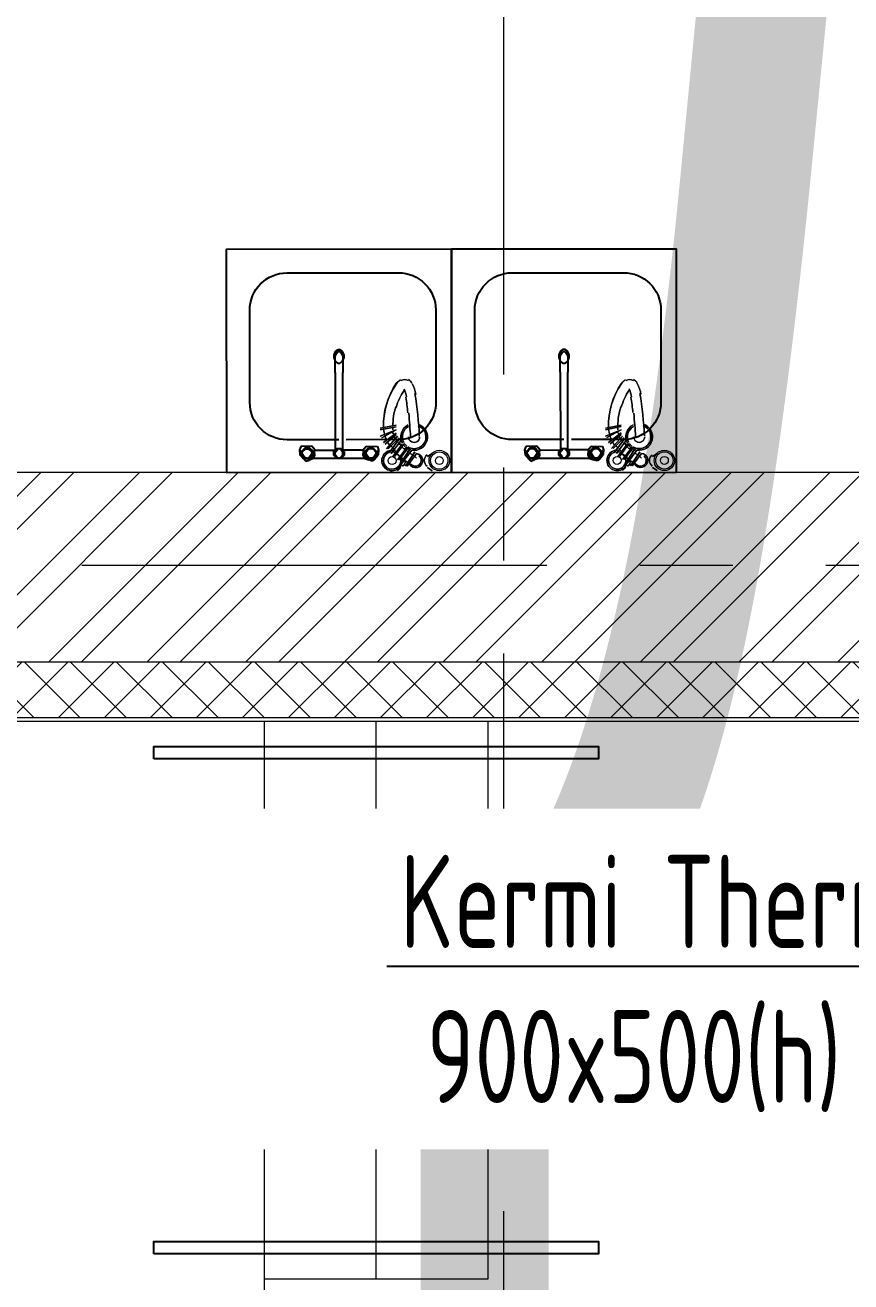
# Model space of a CAD drawing. Header units: millimetres. Extents: x -455656 to 9247092, y 0 to 412358.
# Drawn here: x -216520 to -214300, y 352330 to 355711 of the extents above; entities that cross this region are included whole.
import ezdxf
from ezdxf import colors
from ezdxf.entities.mleader import LeaderData, LeaderLine
from ezdxf.enums import TextEntityAlignment as Align
from ezdxf.math import Vec2, Vec3

# ---------------------------------------------------------------- set-up
doc = ezdxf.new("R2018")
doc.units = ezdxf.units.MM
doc.header["$MEASUREMENT"] = 0
doc.linetypes.add('CENTER', pattern=[2, 1.25, -0.25, 0.25, -0.25])
doc.layers.get('0').update_dxf_attribs({"color": 250, "lineweight": 9})
doc.layers.add('АР_Названия помещений', color=124, linetype='Continuous', lineweight=5, plot=False)
for name, color, linetype, lineweight in [('АР_Номер помещения', 1, 'Continuous', 25), ('АР_Помещения_площадь', 19, 'Continuous', 9), ('подлога', 250, 'Continuous', 9), ('Радиаторы текст', 250, 'Continuous', 9)]:
    doc.layers.add(name, color=color, linetype=linetype, lineweight=lineweight)
doc.styles.add('ISOCPEUR', font='isocpeur.ttf', dxfattribs={"width": 0.7})
doc.styles.get("Standard").update_dxf_attribs({"font": 'isocpeur.ttf'})

# ---------------------------------------------------------------- blocks, each defined once
blk = doc.blocks.new('*U26')
h = blk.add_hatch(color=256)
h.dxf.hatch_style = 1
h.paths.add_polyline_path([(300, -44.3), (300, 44.3), (600, 0)])
h = blk.add_hatch(color=256)
h.dxf.hatch_style = 1
edge = h.paths.add_edge_path()
edge.add_arc((0, 0), 27.6, 359.64, 719.64)
blk.add_line((600, 0), (0, 0))
blk.add_lwpolyline([(300, 44.3), (300, -44.3), (600, 0), (300, 44.3)])
blk.add_circle((0, 0), 27.6)
blk = doc.blocks.new('*U54')
at = {"color": 7, "style": 'ISOCPEUR', "width": 0.7, "flags": 1}
blk.add_attdef('КАТЕГОРИЯ', (-499.2, -2092.2), '', height=250, dxfattribs=at)
at = {"layer": 'АР_Номер помещения', "color": 7, "style": 'ISOCPEUR', "width": 0.7}
blk.add_attdef('НОМЕР_ПОМЕЩЕНИЯ', text='', height=300, dxfattribs=at).set_placement((3509.9, -2299.4), align=Align.MIDDLE_CENTER)
at = {"layer": 'АР_Помещения_площадь', "color": 7, "lineweight": 30, "width": 0.7, "flags": 104}
blk.add_attdef('ИМЯ_ПОМЕЩЕНИЯ', text='', height=100, dxfattribs=at).set_placement((157.6, 1217.1), align=Align.MIDDLE_CENTER)
at = {"layer": 'АР_Помещения_площадь', "color": 7, "style": 'ISOCPEUR', "width": 0.7}
blk.add_attdef('ПЛОЩАДЬ_ПОМЕЩЕНИЯ', text='', height=200, dxfattribs=at).set_placement((4056.6, -3701.8), align=Align.MIDDLE_RIGHT)
blk = doc.blocks.new('_DotSmall')
at = {"color": 0, "linetype": 'ByBlock', "const_width": 0.5}
blk.add_lwpolyline([(-0.0625, 0, 1), (0.0625, 0, 1)], format="xyb", close=True, dxfattribs=at)

msp = doc.modelspace()

# ---------------------------------------------------------------- hatches: boundary and pattern name
at = {"layer": 'подлога', "ltscale": 100}
h = msp.add_hatch(dxfattribs=at)
h.set_pattern_fill('ANSI37', color=256, scale=700)
h.set_pattern_definition([(45, (-1188594, 402570.33), (-61.871843, 61.871843), []), (135, (-1188594, 402570.33), (-61.871843, -61.871843), [])])
h.paths.add_polyline_path([(-218643.9, 364248.2), (-218493.9, 364248.2), (-218493.9, 364248.2), (-218643.9, 364248.2)])
h.paths.add_polyline_path([(-218493.9, 354895.5), (-218643.9, 354895.5), (-218643.9, 353848.2), (-212704, 353848.2), (-212704, 353748.2), (-212554, 353748.2), (-212554, 353998.2), (-218493.9, 353998.2)])
h.paths.add_polyline_path([(-218493.9, 354998.2), (-218643.9, 354998.2), (-218643.9, 354895.5), (-218493.9, 354895.5)])
h.paths.add_polyline_path([(-218493.9, 358088.2), (-218643.9, 358088.2), (-218643.9, 356178.2), (-218493.9, 356178.2)])
h.paths.add_polyline_path([(-218493.9, 361168.2), (-218643.9, 361168.2), (-218643.9, 359268.2), (-218493.9, 359268.2)])
h.paths.add_polyline_path([(-218643.9, 362348.2), (-218493.9, 362348.2), (-218493.9, 364248.2), (-218643.9, 364248.2)])
h = msp.add_hatch(dxfattribs=at)
h.set_pattern_fill('ANSI32', color=256, scale=500)
h.set_pattern_definition([(45, (-1163480.52, 412480.3), (-132.58252, 132.58252), []), (45, (-1163392.13, 412480.3), (-132.58252, 132.58252), [])])
h.paths.add_polyline_path([(-217983.9, 354933.2), (-218493.9, 354933.2), (-218493.9, 353998.2), (-212554, 353998.2), (-212553.9, 353748.2), (-211913.9, 353748.2), (-211914, 354508.2), (-217983.9, 354508.2)])

# ---------------------------------------------------------------- linework, layer by layer
at = {"layer": 'подлога', "linetype": 'CENTER', "ltscale": 1000}
for p, q in [((-215233.9, 382020.7), (-215233.9, 326288.3)), ((-224367.6, 354258.2), (-141189.2, 354258.2))]:
    msp.add_line(p, q, dxfattribs=at)
at = {"layer": 'подлога', "color": 132, "linetype": 'ByBlock', "lineweight": -2, "ltscale": 100}
for p, q in [((-215685.5, 354832.7), (-215678.5, 354838.7)), ((-215678.5, 354838.7), (-215674.5, 354838.7)), ((-215674.5, 354838.7), (-215667.5, 354832.7)), ((-215080.5, 354833), (-215073.5, 354839)), ((-215073.5, 354839), (-215069.5, 354839)), ((-215069.5, 354839), (-215062.5, 354833)), ((-215689.5, 354822.7), (-215685.5, 354832.7)), ((-215689.5, 354816.7), (-215689.5, 354822.7)), ((-215685.5, 354806.7), (-215689.5, 354816.7)), ((-215686.5, 354820.7), (-215679.5, 354832.7)), ((-215686.5, 354776.7), (-215686.5, 354820.7)), ((-215678.5, 354800.7), (-215685.5, 354806.7)), ((-215679.5, 354832.7), (-215673.5, 354832.7)), ((-215667.5, 354806.7), (-215674.5, 354800.7)), ((-215673.5, 354832.7), (-215666.5, 354820.7)), ((-215667.5, 354832.7), (-215663.5, 354822.8)), ((-215663.5, 354816.8), (-215667.5, 354806.7)), ((-215666.5, 354820.7), (-215666.5, 354776.7)), ((-215663.5, 354822.8), (-215663.5, 354816.8)), ((-215084.5, 354823), (-215080.5, 354833)), ((-215084.5, 354817), (-215084.5, 354823)), ((-215080.5, 354807), (-215084.5, 354817)), ((-215081.5, 354821), (-215074.5, 354833)), ((-215081.5, 354777), (-215081.5, 354821)), ((-215073.5, 354801), (-215080.5, 354807)), ((-215074.5, 354833), (-215068.5, 354833)), ((-215062.5, 354807), (-215069.5, 354801)), ((-215068.5, 354833), (-215061.5, 354821)), ((-215062.5, 354833), (-215058.5, 354823)), ((-215058.5, 354817), (-215062.5, 354807)), ((-215061.5, 354821), (-215061.5, 354777)), ((-215058.5, 354823), (-215058.5, 354817)), ((-215686.5, 354776.7), (-215686.3, 354567.8)), ((-215674.5, 354800.7), (-215678.5, 354800.7)), ((-215666.3, 354567.7), (-215666.5, 354776.7)), ((-215081.5, 354777), (-215081.3, 354568)), ((-215069.5, 354801), (-215073.5, 354801)), ((-215061.3, 354568), (-215061.5, 354777)), ((-215779.3, 354577), (-215782.3, 354568)), ((-215779.3, 354577), (-215782.3, 354568)), ((-215766.3, 354544), (-215782.3, 354568)), ((-215782.3, 354568), (-215781.3, 354555)), ((-215766.3, 354544), (-215782.3, 354568)), ((-215749.3, 354578), (-215779.3, 354577)), ((-215749.3, 354578), (-215779.3, 354577)), ((-215767.3, 354574), (-215777.3, 354564)), ((-215767.3, 354574), (-215777.3, 354564)), ((-215755.3, 354574), (-215767.3, 354574)), ((-215755.3, 354574), (-215767.3, 354574)), ((-215745.3, 354564), (-215755.3, 354574)), ((-215745.3, 354564), (-215755.3, 354574)), ((-215741.3, 354568), (-215749.3, 354578)), ((-215741.3, 354568), (-215749.3, 354578)), ((-215744.3, 354565), (-215741.3, 354568)), ((-215744.3, 354565), (-215741.3, 354568)), ((-215741.3, 354568), (-215742.3, 354565)), ((-215741.3, 354568), (-215742.3, 354565)), ((-215741.4, 354567.6), (-215686.3, 354567.7)), ((-215682.3, 354570.9), (-215691.3, 354563.9)), ((-215682.3, 354570.9), (-215691.3, 354563.9)), ((-215681.3, 354570.9), (-215688.3, 354563.9)), ((-215681.3, 354570.9), (-215688.3, 354563.9)), ((-215686.4, 354561.6), (-215679.4, 354570.8)), ((-215670.3, 354570.8), (-215682.3, 354570.9)), ((-215670.3, 354570.8), (-215682.3, 354570.9)), ((-215666.3, 354561.7), (-215673.4, 354570.8)), ((-215664.3, 354563.8), (-215671.3, 354570.8)), ((-215664.3, 354563.8), (-215671.3, 354570.8)), ((-215661.3, 354563.8), (-215670.3, 354570.8)), ((-215661.3, 354563.8), (-215670.3, 354570.8)), ((-215611.2, 354567.8), (-215666.3, 354567.7)), ((-215611.3, 354568.1), (-215603.3, 354578.1)), ((-215611.3, 354568.1), (-215603.3, 354578.1)), ((-215611.3, 354568.1), (-215610.3, 354565.1)), ((-215608.3, 354565.1), (-215611.3, 354568.1)), ((-215611.3, 354568.1), (-215610.3, 354565.1)), ((-215608.3, 354565.1), (-215611.3, 354568.1)), ((-215607.3, 354564.1), (-215597.3, 354574.1)), ((-215607.3, 354564.1), (-215597.3, 354574.1)), ((-215603.3, 354578.1), (-215573.3, 354577.2)), ((-215603.3, 354578.1), (-215573.3, 354577.2)), ((-215597.3, 354574.1), (-215585.3, 354574.2)), ((-215597.3, 354574.1), (-215585.3, 354574.2)), ((-215586.2, 354544.2), (-215570.3, 354568.2)), ((-215586.2, 354544.2), (-215570.3, 354568.2)), ((-215585.3, 354574.2), (-215575.3, 354564.2)), ((-215585.3, 354574.2), (-215575.3, 354564.2)), ((-215573.3, 354577.2), (-215570.3, 354568.2)), ((-215573.3, 354577.2), (-215570.3, 354568.2)), ((-215570.3, 354568.2), (-215571.2, 354555.2)), ((-215174.3, 354577.3), (-215177.3, 354568.3)), ((-215174.3, 354577.3), (-215177.3, 354568.3)), ((-215161.3, 354544.3), (-215177.3, 354568.3)), ((-215177.3, 354568.3), (-215176.3, 354555.3)), ((-215161.3, 354544.3), (-215177.3, 354568.3)), ((-215144.3, 354578.2), (-215174.3, 354577.3)), ((-215144.3, 354578.2), (-215174.3, 354577.3)), ((-215162.3, 354574.3), (-215172.3, 354564.3)), ((-215162.3, 354574.3), (-215172.3, 354564.3)), ((-215150.3, 354574.3), (-215162.3, 354574.3)), ((-215150.3, 354574.3), (-215162.3, 354574.3)), ((-215140.3, 354564.2), (-215150.3, 354574.3)), ((-215140.3, 354564.2), (-215150.3, 354574.3)), ((-215136.3, 354568.2), (-215144.3, 354578.2)), ((-215136.3, 354568.2), (-215144.3, 354578.2)), ((-215139.3, 354565.2), (-215136.3, 354568.2)), ((-215139.3, 354565.2), (-215136.3, 354568.2)), ((-215136.3, 354568.2), (-215137.3, 354565.2)), ((-215136.3, 354568.2), (-215137.3, 354565.2)), ((-215136.4, 354567.9), (-215081.3, 354568)), ((-215077.3, 354571.1), (-215086.3, 354564.1)), ((-215077.3, 354571.1), (-215086.3, 354564.1)), ((-215076.3, 354571.1), (-215083.3, 354564.1)), ((-215076.3, 354571.1), (-215083.3, 354564.1)), ((-215081.4, 354561.9), (-215074.4, 354571.1)), ((-215065.3, 354571.1), (-215077.3, 354571.1)), ((-215065.3, 354571.1), (-215077.3, 354571.1)), ((-215061.3, 354561.9), (-215068.4, 354571.1)), ((-215059.3, 354564.1), (-215066.3, 354571.1)), ((-215059.3, 354564.1), (-215066.3, 354571.1)), ((-215056.3, 354564.1), (-215065.3, 354571.1)), ((-215056.3, 354564.1), (-215065.3, 354571.1)), ((-215006.2, 354568), (-215061.3, 354568)), ((-215006.3, 354568.3), (-214998.3, 354578.4)), ((-215006.3, 354568.3), (-214998.3, 354578.4)), ((-215006.3, 354568.3), (-215005.3, 354565.4)), ((-215003.3, 354565.4), (-215006.3, 354568.3)), ((-215006.3, 354568.3), (-215005.3, 354565.4)), ((-215003.3, 354565.4), (-215006.3, 354568.3)), ((-215002.3, 354564.4), (-214992.3, 354574.4)), ((-215002.3, 354564.4), (-214992.3, 354574.4)), ((-214998.3, 354578.4), (-214968.3, 354577.5)), ((-214998.3, 354578.4), (-214968.3, 354577.5)), ((-214992.3, 354574.4), (-214980.3, 354574.4)), ((-214992.3, 354574.4), (-214980.3, 354574.4)), ((-214981.2, 354544.4), (-214965.3, 354568.5)), ((-214981.2, 354544.4), (-214965.3, 354568.5)), ((-214980.3, 354574.4), (-214970.3, 354564.5)), ((-214980.3, 354574.4), (-214970.3, 354564.5)), ((-214968.3, 354577.5), (-214965.3, 354568.5)), ((-214968.3, 354577.5), (-214965.3, 354568.5)), ((-214965.3, 354568.5), (-214966.2, 354555.5)), ((-215770.4, 354542), (-215781.3, 354555)), ((-215770.4, 354542), (-215781.3, 354555)), ((-215777.3, 354554), (-215777.3, 354564)), ((-215777.3, 354554), (-215777.3, 354564)), ((-215777.3, 354554), (-215767.3, 354545)), ((-215777.3, 354554), (-215767.3, 354545)), ((-215770.4, 354542), (-215768.3, 354545)), ((-215770.4, 354542), (-215768.3, 354545)), ((-215770.4, 354542), (-215765.4, 354538)), ((-215770.4, 354542), (-215765.4, 354538)), ((-215768.3, 354545), (-215766.3, 354544)), ((-215768.3, 354545), (-215766.3, 354544)), ((-215767.3, 354545), (-215755.3, 354545)), ((-215767.3, 354545), (-215755.3, 354545)), ((-215759.3, 354543), (-215766.3, 354544)), ((-215759.3, 354543), (-215766.3, 354544)), ((-215765.4, 354538), (-215756.4, 354541)), ((-215765.4, 354538), (-215756.4, 354541)), ((-215759.3, 354543), (-215758.3, 354545)), ((-215759.3, 354543), (-215758.3, 354545)), ((-215744.3, 354565), (-215758.3, 354545)), ((-215744.3, 354565), (-215758.3, 354545)), ((-215758.3, 354545), (-215747.3, 354547)), ((-215758.3, 354545), (-215747.3, 354547)), ((-215745.3, 354545), (-215756.4, 354541)), ((-215745.3, 354545), (-215756.4, 354541)), ((-215755.3, 354545), (-215745.3, 354554)), ((-215755.3, 354545), (-215745.3, 354554)), ((-215747.3, 354547), (-215742.3, 354556)), ((-215747.3, 354547), (-215742.3, 354556)), ((-215745.3, 354554), (-215745.3, 354564)), ((-215745.3, 354554), (-215745.3, 354564)), ((-215745.3, 354545), (-215741.3, 354554)), ((-215745.3, 354545), (-215741.3, 354554)), ((-215607.2, 354545.1), (-215745.3, 354545)), ((-215742.3, 354556), (-215744.3, 354565)), ((-215742.3, 354556), (-215744.3, 354565)), ((-215741.3, 354554), (-215742.3, 354565)), ((-215741.3, 354554), (-215742.3, 354565)), ((-215691.3, 354563.9), (-215691.3, 354553.9)), ((-215691.3, 354563.9), (-215691.3, 354553.9)), ((-215691.3, 354553.9), (-215682.3, 354546.9)), ((-215691.3, 354553.9), (-215682.3, 354546.9)), ((-215688.3, 354563.9), (-215688.3, 354552.9)), ((-215688.3, 354563.9), (-215688.3, 354552.9)), ((-215688.3, 354552.9), (-215681.3, 354545.9)), ((-215688.3, 354552.9), (-215681.3, 354545.9)), ((-215686.4, 354555.8), (-215686.4, 354561.6)), ((-215686.3, 354555.9), (-215679.3, 354545.9)), ((-215686.3, 354555.9), (-215679.3, 354545.9)), ((-215682.3, 354546.9), (-215670.3, 354546.8)), ((-215682.3, 354546.9), (-215670.3, 354546.8)), ((-215681.3, 354545.9), (-215671.3, 354545.8)), ((-215681.3, 354545.9), (-215671.3, 354545.8)), ((-215673.3, 354545.8), (-215666.3, 354555.8)), ((-215673.3, 354545.8), (-215666.3, 354555.8)), ((-215671.3, 354545.8), (-215664.3, 354552.8)), ((-215671.3, 354545.8), (-215664.3, 354552.8)), ((-215670.3, 354546.8), (-215661.3, 354553.8)), ((-215670.3, 354546.8), (-215661.3, 354553.8)), ((-215666.3, 354555.8), (-215666.3, 354561.7)), ((-215664.3, 354552.8), (-215664.3, 354563.8)), ((-215664.3, 354552.8), (-215664.3, 354563.8)), ((-215661.3, 354553.8), (-215661.3, 354563.8)), ((-215661.3, 354553.8), (-215661.3, 354563.8)), ((-215611.2, 354554.1), (-215610.3, 354565.1)), ((-215611.2, 354554.1), (-215610.3, 354565.1)), ((-215607.2, 354545.1), (-215611.2, 354554.1)), ((-215607.2, 354545.1), (-215611.2, 354554.1)), ((-215610.2, 354556.1), (-215608.3, 354565.1)), ((-215610.2, 354556.1), (-215608.3, 354565.1)), ((-215605.2, 354547.1), (-215610.2, 354556.1)), ((-215605.2, 354547.1), (-215610.2, 354556.1)), ((-215608.3, 354565.1), (-215594.2, 354545.1)), ((-215608.3, 354565.1), (-215594.2, 354545.1)), ((-215607.2, 354554.1), (-215607.3, 354564.1)), ((-215607.2, 354554.1), (-215607.3, 354564.1)), ((-215597.2, 354545.1), (-215607.2, 354554.1)), ((-215597.2, 354545.1), (-215607.2, 354554.1)), ((-215607.2, 354545.1), (-215596.2, 354541.1)), ((-215607.2, 354545.1), (-215596.2, 354541.1)), ((-215594.2, 354545.1), (-215605.2, 354547.1)), ((-215594.2, 354545.1), (-215605.2, 354547.1)), ((-215585.2, 354545.2), (-215597.2, 354545.1)), ((-215585.2, 354545.2), (-215597.2, 354545.1)), ((-215587.2, 354538.2), (-215596.2, 354541.1)), ((-215587.2, 354538.2), (-215596.2, 354541.1)), ((-215593.2, 354543.1), (-215594.2, 354545.1)), ((-215593.2, 354543.1), (-215594.2, 354545.1)), ((-215593.2, 354543.1), (-215586.2, 354544.2)), ((-215593.2, 354543.1), (-215586.2, 354544.2)), ((-215582.2, 354542.2), (-215587.2, 354538.2)), ((-215582.2, 354542.2), (-215587.2, 354538.2)), ((-215584.2, 354545.2), (-215586.2, 354544.2)), ((-215584.2, 354545.2), (-215586.2, 354544.2)), ((-215575.2, 354554.2), (-215585.2, 354545.2)), ((-215575.2, 354554.2), (-215585.2, 354545.2)), ((-215582.2, 354542.2), (-215584.2, 354545.2)), ((-215582.2, 354542.2), (-215584.2, 354545.2)), ((-215582.2, 354542.2), (-215571.2, 354555.2)), ((-215582.2, 354542.2), (-215571.2, 354555.2)), ((-215575.2, 354554.2), (-215575.3, 354564.2)), ((-215575.2, 354554.2), (-215575.3, 354564.2)), ((-215165.4, 354542.3), (-215176.3, 354555.3)), ((-215165.4, 354542.3), (-215176.3, 354555.3)), ((-215172.3, 354554.3), (-215172.3, 354564.3)), ((-215172.3, 354554.3), (-215172.3, 354564.3)), ((-215172.3, 354554.3), (-215162.3, 354545.3)), ((-215172.3, 354554.3), (-215162.3, 354545.3)), ((-215165.4, 354542.3), (-215163.3, 354545.3)), ((-215165.4, 354542.3), (-215163.3, 354545.3)), ((-215165.4, 354542.3), (-215160.4, 354538.3)), ((-215165.4, 354542.3), (-215160.4, 354538.3)), ((-215163.3, 354545.3), (-215161.3, 354544.3)), ((-215163.3, 354545.3), (-215161.3, 354544.3)), ((-215162.3, 354545.3), (-215150.3, 354545.3)), ((-215162.3, 354545.3), (-215150.3, 354545.3)), ((-215154.3, 354543.3), (-215161.3, 354544.3)), ((-215154.3, 354543.3), (-215161.3, 354544.3)), ((-215160.4, 354538.3), (-215151.4, 354541.3)), ((-215160.4, 354538.3), (-215151.4, 354541.3)), ((-215154.3, 354543.3), (-215153.3, 354545.3)), ((-215154.3, 354543.3), (-215153.3, 354545.3)), ((-215139.3, 354565.2), (-215153.3, 354545.3)), ((-215139.3, 354565.2), (-215153.3, 354545.3)), ((-215153.3, 354545.3), (-215142.3, 354547.2)), ((-215153.3, 354545.3), (-215142.3, 354547.2)), ((-215140.3, 354545.2), (-215151.4, 354541.3)), ((-215140.3, 354545.2), (-215151.4, 354541.3)), ((-215150.3, 354545.3), (-215140.3, 354554.2)), ((-215150.3, 354545.3), (-215140.3, 354554.2)), ((-215142.3, 354547.2), (-215137.3, 354556.2)), ((-215142.3, 354547.2), (-215137.3, 354556.2)), ((-215140.3, 354554.2), (-215140.3, 354564.2)), ((-215140.3, 354554.2), (-215140.3, 354564.2)), ((-215140.3, 354545.2), (-215136.3, 354554.2)), ((-215140.3, 354545.2), (-215136.3, 354554.2)), ((-215002.2, 354545.4), (-215140.3, 354545.2)), ((-215137.3, 354556.2), (-215139.3, 354565.2)), ((-215137.3, 354556.2), (-215139.3, 354565.2)), ((-215136.3, 354554.2), (-215137.3, 354565.2)), ((-215136.3, 354554.2), (-215137.3, 354565.2)), ((-215086.3, 354564.1), (-215086.3, 354554.1)), ((-215086.3, 354564.1), (-215086.3, 354554.1)), ((-215086.3, 354554.1), (-215077.3, 354547.1)), ((-215086.3, 354554.1), (-215077.3, 354547.1)), ((-215083.3, 354564.1), (-215083.3, 354553.1)), ((-215083.3, 354564.1), (-215083.3, 354553.1)), ((-215083.3, 354553.1), (-215076.3, 354546.1)), ((-215083.3, 354553.1), (-215076.3, 354546.1)), ((-215081.4, 354556.1), (-215081.4, 354561.9)), ((-215081.3, 354556.1), (-215074.3, 354546.1)), ((-215081.3, 354556.1), (-215074.3, 354546.1)), ((-215077.3, 354547.1), (-215065.3, 354547.1)), ((-215077.3, 354547.1), (-215065.3, 354547.1)), ((-215076.3, 354546.1), (-215066.3, 354546.1)), ((-215076.3, 354546.1), (-215066.3, 354546.1)), ((-215068.3, 354546.1), (-215061.3, 354556.1)), ((-215068.3, 354546.1), (-215061.3, 354556.1)), ((-215066.3, 354546.1), (-215059.3, 354553.1)), ((-215066.3, 354546.1), (-215059.3, 354553.1)), ((-215065.3, 354547.1), (-215056.3, 354554.1)), ((-215065.3, 354547.1), (-215056.3, 354554.1)), ((-215061.3, 354556.1), (-215061.3, 354561.9)), ((-215059.3, 354553.1), (-215059.3, 354564.1)), ((-215059.3, 354553.1), (-215059.3, 354564.1)), ((-215056.3, 354554.1), (-215056.3, 354564.1)), ((-215056.3, 354554.1), (-215056.3, 354564.1)), ((-215006.2, 354554.3), (-215005.3, 354565.4)), ((-215006.2, 354554.3), (-215005.3, 354565.4)), ((-215002.2, 354545.4), (-215006.2, 354554.3)), ((-215002.2, 354545.4), (-215006.2, 354554.3)), ((-215005.2, 354556.4), (-215003.3, 354565.4)), ((-215005.2, 354556.4), (-215003.3, 354565.4)), ((-215000.2, 354547.4), (-215005.2, 354556.4)), ((-215000.2, 354547.4), (-215005.2, 354556.4)), ((-215003.3, 354565.4), (-214989.2, 354545.4)), ((-215003.3, 354565.4), (-214989.2, 354545.4)), ((-215002.2, 354554.4), (-215002.3, 354564.4)), ((-215002.2, 354554.4), (-215002.3, 354564.4)), ((-214992.2, 354545.4), (-215002.2, 354554.4)), ((-214992.2, 354545.4), (-215002.2, 354554.4)), ((-215002.2, 354545.4), (-214991.2, 354541.4)), ((-215002.2, 354545.4), (-214991.2, 354541.4)), ((-214989.2, 354545.4), (-215000.2, 354547.4)), ((-214989.2, 354545.4), (-215000.2, 354547.4)), ((-214980.2, 354545.4), (-214992.2, 354545.4)), ((-214980.2, 354545.4), (-214992.2, 354545.4)), ((-214982.2, 354538.4), (-214991.2, 354541.4)), ((-214982.2, 354538.4), (-214991.2, 354541.4)), ((-214988.2, 354543.4), (-214989.2, 354545.4)), ((-214988.2, 354543.4), (-214989.2, 354545.4)), ((-214988.2, 354543.4), (-214981.2, 354544.4)), ((-214988.2, 354543.4), (-214981.2, 354544.4)), ((-214977.2, 354542.5), (-214982.2, 354538.4)), ((-214977.2, 354542.5), (-214982.2, 354538.4)), ((-214979.2, 354545.4), (-214981.2, 354544.4)), ((-214979.2, 354545.4), (-214981.2, 354544.4)), ((-214970.2, 354554.5), (-214980.2, 354545.4)), ((-214970.2, 354554.5), (-214980.2, 354545.4)), ((-214977.2, 354542.5), (-214979.2, 354545.4)), ((-214977.2, 354542.5), (-214979.2, 354545.4)), ((-214977.2, 354542.5), (-214966.2, 354555.5)), ((-214977.2, 354542.5), (-214966.2, 354555.5)), ((-214970.2, 354554.5), (-214970.3, 354564.5)), ((-214970.2, 354554.5), (-214970.3, 354564.5))]:
    msp.add_line(p, q, dxfattribs=at)
at = {"layer": 'подлога', "ltscale": 100}
for p, q in [((-217983.9, 354508.2), (-211914, 354508.2)), ((-218493.9, 353998.2), (-212554, 353998.2)), ((-218653.9, 353838.2), (-212714, 353838.2)), ((-218643.9, 353848.2), (-212704, 353848.2))]:
    msp.add_line(p, q, dxfattribs=at)
at = {"layer": 'подлога', "color": 132, "linetype": 'ByBlock', "lineweight": -2, "ltscale": 100}
for points in [[(-215978.7, 354507.7), (-215373.7, 354508.2), (-215374.3, 355108.2), (-215979.3, 355107.7), (-215978.7, 354507.7)], [(-215373.7, 354507.9), (-214768.7, 354508.4), (-214769.3, 355108.4), (-215374.3, 355107.9), (-215373.7, 354507.9)]]:
    msp.add_lwpolyline(points, dxfattribs=at)
for points in [[(-215676.8, 354595.6), (-215816, 354595.5, -0.414214), (-215916.1, 354695.4), (-215916.3, 354944.3, -0.414214), (-215816.4, 355044.3), (-215516.2, 355044.6, -0.414214), (-215416.1, 354944.7), (-215415.9, 354695.9, -0.414214), (-215515.8, 354595.8), (-215656.8, 354595.7)], [(-215071.8, 354595.9), (-215211, 354595.8, -0.414214), (-215311.1, 354695.7), (-215311.3, 354944.5, -0.414214), (-215211.4, 355044.6), (-214911.2, 355044.9, -0.414214), (-214811.1, 354945), (-214810.9, 354696.1, -0.414214), (-214910.8, 354596.1), (-215051.8, 354595.9)]]:
    msp.add_lwpolyline(points, format="xyb", dxfattribs=at)
at = {"layer": 'подлога', "color": 132, "lineweight": 0}
for points in [[(-215523.2, 354746.1, -0.098402), (-215511.4, 354756.4, 0.098402), (-215522.6, 354745, 0.153885), (-215556.9, 354629.2, -0.153885), (-215523.2, 354746.1)], [(-214918.2, 354746.4, -0.098402), (-214906.4, 354756.7, 0.098402), (-214917.6, 354745.3, 0.153885), (-214951.9, 354629.4, -0.153885), (-214918.2, 354746.4)], [(-215479.6, 354526.9, -0.016359), (-215499.2, 354539.8, 0.016359), (-215478.2, 354527.2, 1.000109), (-215462.2, 354552, -1.000109), (-215479.6, 354526.9)], [(-214874.6, 354527.2, -0.016359), (-214894.2, 354540.1, 0.016359), (-214873.2, 354527.4, 1.000109), (-214857.2, 354552.3, -1.000109), (-214874.6, 354527.2)]]:
    msp.add_lwpolyline(points, format="xyb", dxfattribs=at)
for points in [[(-215490.4, 354755, 0.263202), (-215509.2, 354755.1, -0.263202)], [(-215480.1, 354747.8, 0.128446), (-215489.8, 354757.7, -0.128446)], [(-215469.6, 354717.7, 0.076793), (-215479.4, 354746.4, -0.076793)], [(-214885.4, 354755.3, 0.263202), (-214904.2, 354755.3, -0.263202)], [(-214875.1, 354748, 0.128446), (-214884.8, 354758, -0.128446)], [(-214864.6, 354718, 0.076793), (-214874.4, 354746.7, -0.076793)], [(-215501.6, 354728.2, 0.086562), (-215522.5, 354682.6, -0.086562)], [(-215495.1, 354710.9, 0.048642), (-215500.9, 354731.9, -0.048642)], [(-215491.3, 354668.3, 0.021688), (-215496.9, 354710, -0.021688)], [(-215460.5, 354605.6, 0.030153), (-215472.3, 354720, -0.030153)], [(-214896.6, 354728.5, 0.086562), (-214917.5, 354682.9, -0.086562)], [(-214890.1, 354711.2, 0.048642), (-214895.9, 354732.2, -0.048642)], [(-214886.3, 354668.6, 0.021688), (-214891.9, 354710.3, -0.021688)], [(-214855.5, 354605.9, 0.030153), (-214867.3, 354720.3, -0.030153)], [(-215524, 354683.7, 0.073497), (-215531.6, 354632.9, -0.073497)], [(-214919, 354683.9, 0.073497), (-214926.6, 354633.1, -0.073497)], [(-215490.5, 354635.3, 0.423103), (-215506.1, 354586.1, -0.423103)], [(-215484, 354603.1, 0.008531), (-215488.9, 354666.7, -0.008531)], [(-215480.4, 354567.6, 0.921844), (-215462.8, 354637.1, -0.921844)], [(-214885.5, 354635.5, 0.423103), (-214901.1, 354586.4, -0.423103)], [(-214879, 354603.3, 0.008531), (-214883.9, 354667, -0.008531)], [(-214875.4, 354567.9, 0.921844), (-214857.8, 354637.4, -0.921844)], [(-215556.8, 354627.2, 0.043708), (-215554.4, 354611.5, -0.043708)], [(-215553.5, 354607.8, 0.038822), (-215548.6, 354594.6, -0.038822)], [(-215489.3, 354631.1, 0.413779), (-215502.5, 354588.3, -0.413779)], [(-215491.3, 354576.2, 1.108707), (-215463.4, 354632.9, -1.108707)], [(-215489.3, 354603.1, 1.000049), (-215459.6, 354603.1, -1.000049)], [(-214951.8, 354627.5, 0.043708), (-214949.4, 354611.8, -0.043708)], [(-214948.5, 354608.1, 0.038822), (-214943.6, 354594.9, -0.038822)], [(-214884.3, 354631.4, 0.413779), (-214897.5, 354588.6, -0.413779)], [(-214886.3, 354576.5, 1.108707), (-214858.4, 354633.1, -1.108707)], [(-214884.3, 354603.3, 1.000049), (-214854.6, 354603.3, -1.000049)], [(-215546.9, 354591.2, 0.030446), (-215541.3, 354581.7, -0.030446)], [(-215536.7, 354579.7, 0.021049), (-215530.1, 354571.5, -0.021049)], [(-215527.6, 354568.7, 0.020071), (-215520.5, 354561.6, -0.020071)], [(-215503.9, 354582.4, 0.071236), (-215496.9, 354575, -0.071236)], [(-215500.8, 354585.4, 0.075801), (-215494.3, 354578.3, -0.075801)], [(-215493.7, 354572.7, 0.071497), (-215484.3, 354568.5, -0.071497)], [(-214927.5, 354567.4, 3.349514), (-214903, 354549.8, -3.349514)], [(-214941.9, 354591.4, 0.030446), (-214936.3, 354582, -0.030446)], [(-214931.7, 354579.9, 0.021049), (-214925.1, 354571.7, -0.021049)], [(-214922.6, 354568.9, 0.020071), (-214915.5, 354561.9, -0.020071)], [(-214898.9, 354582.7, 0.071236), (-214891.9, 354575.2, -0.071236)], [(-214895.8, 354585.7, 0.075801), (-214889.3, 354578.6, -0.075801)], [(-214888.7, 354572.9, 0.071497), (-214879.3, 354568.8, -0.071497)], [(-215532.5, 354567.1, 3.349514), (-215508, 354549.5, -3.349514)], [(-215536.2, 354562.7, 2.5734), (-215510.9, 354544.2, -2.5734)], [(-215521.4, 354559.4, 0.121122), (-215532, 354562.8, -0.121122)], [(-215520.4, 354556.1, 0.006867), (-215513, 354550.1, -0.006867)], [(-215512.3, 354548.8, 0.111571), (-215518.3, 354557.1, -0.111571)], [(-215510, 354547.8, 0.006878), (-215502.3, 354542, -0.006878)], [(-215505.4, 354524.3, 0.232603), (-215497.7, 354539.3, -0.232603)], [(-215489.1, 354537.6, 0.039911), (-215488.6, 354534.6, -0.039911)], [(-215488, 354532.8, 1.879148), (-215469.8, 354558.6, -1.879148)], [(-215487.1, 354530.8, 1.639573), (-215467.6, 354558.5, -1.639573)], [(-215439.3, 354554.9, 0.502962), (-215439.3, 354524.3, -0.502962)], [(-214931.2, 354563, 2.5734), (-214905.9, 354544.5, -2.5734)], [(-214916.4, 354559.7, 0.121122), (-214927, 354563.1, -0.121122)], [(-214915.4, 354556.3, 0.006867), (-214908, 354550.4, -0.006867)], [(-214907.3, 354549.1, 0.111571), (-214913.3, 354557.4, -0.111571)], [(-214905, 354548, 0.006878), (-214897.3, 354542.3, -0.006878)], [(-214900.4, 354524.6, 0.232603), (-214892.7, 354539.5, -0.232603)], [(-214884.1, 354537.9, 0.039911), (-214883.6, 354534.9, -0.039911)], [(-214883, 354533.1, 1.879148), (-214864.8, 354558.9, -1.879148)], [(-214882.1, 354531.1, 1.639573), (-214862.6, 354558.7, -1.639573)], [(-214834.3, 354555.2, 0.502962), (-214834.3, 354524.6, -0.502962)]]:
    msp.add_lwpolyline(points, format="xyb", close=True, dxfattribs=at)
for points in [[(-215523.1, 354634.8), (-215565.4, 354626.4)], [(-214918.1, 354635.1), (-214960.4, 354626.6)], [(-215565.4, 354622.1), (-215523.1, 354630.6)], [(-215523.1, 354622.1), (-215565.4, 354605.2), (-215523.1, 354622.1), (-215561.2, 354601)], [(-215523.1, 354613.7), (-215557, 354588.3)], [(-215552.7, 354584), (-215523.1, 354609.4)], [(-215518.9, 354605.2), (-215548.5, 354571.3)], [(-215544.3, 354571.3), (-215514.6, 354601)], [(-215531.6, 354626.4), (-215531.6, 354622.1)], [(-215531.6, 354617.9), (-215531.6, 354613.7), (-215527.3, 354609.4), (-215531.6, 354613.7)], [(-215527.3, 354605.2), (-215527.3, 354601), (-215523.1, 354596.7), (-215518.9, 354592.5), (-215518.9, 354588.3), (-215518.9, 354592.5), (-215523.1, 354596.7), (-215527.3, 354601)], [(-214960.4, 354622.4), (-214918.1, 354630.8)], [(-214918.1, 354622.4), (-214960.4, 354605.5), (-214918.1, 354622.4), (-214956.2, 354601.2)], [(-214918.1, 354613.9), (-214952, 354588.5)], [(-214947.7, 354584.3), (-214918.1, 354609.7)], [(-214913.9, 354605.5), (-214943.5, 354571.6)], [(-214939.3, 354571.6), (-214909.6, 354601.2)], [(-214926.6, 354626.6), (-214926.6, 354622.4)], [(-214926.6, 354618.2), (-214926.6, 354613.9), (-214922.3, 354609.7), (-214926.6, 354613.9)], [(-214922.3, 354605.5), (-214922.3, 354601.2), (-214918.1, 354597), (-214913.9, 354592.8), (-214913.9, 354588.5), (-214913.9, 354592.8), (-214918.1, 354597), (-214922.3, 354601.2)], [(-215514.6, 354596.7), (-215540, 354562.9)], [(-215535.8, 354558.7), (-215510.4, 354592.5)], [(-215506.2, 354584), (-215531.6, 354550.2)], [(-215527.3, 354550.2), (-215501.9, 354584)], [(-215493.5, 354575.6), (-215518.9, 354541.7)], [(-215514.6, 354584), (-215510.4, 354584), (-215510.4, 354579.8), (-215510.4, 354584)], [(-215514.6, 354541.7), (-215489.3, 354575.6)], [(-215485, 354571.3), (-215510.4, 354533.3)], [(-215506.2, 354575.6), (-215501.9, 354571.3), (-215497.7, 354571.3), (-215501.9, 354571.3)], [(-214909.6, 354597), (-214935, 354563.1)], [(-214930.8, 354558.9), (-214905.4, 354592.8)], [(-214901.2, 354584.3), (-214926.6, 354550.5)], [(-214922.3, 354550.5), (-214896.9, 354584.3)], [(-214888.5, 354575.8), (-214913.9, 354542)], [(-214909.6, 354584.3), (-214905.4, 354584.3), (-214905.4, 354580.1), (-214905.4, 354584.3)], [(-214909.6, 354542), (-214884.3, 354575.8)], [(-214880, 354571.6), (-214905.4, 354533.5)], [(-214901.2, 354575.8), (-214896.9, 354571.6), (-214892.7, 354571.6), (-214896.9, 354571.6)], [(-214901.2, 354533.5), (-214875.8, 354567.4)], [(-214892.7, 354567.4), (-214884.3, 354563.1)], [(-215506.2, 354533.3), (-215480.8, 354567.1)], [(-215497.7, 354567.1), (-215489.3, 354562.9)], [(-215472.3, 354562.9), (-215497.7, 354524.8)], [(-215493.5, 354524.8), (-215468.1, 354558.7)], [(-215476.6, 354554.4), (-215468.1, 354546), (-215476.6, 354554.4), (-215485, 354558.7)], [(-215438.5, 354550.2), (-215425.8, 354558.7)], [(-214867.3, 354563.1), (-214892.7, 354525.1)], [(-214888.5, 354525.1), (-214863.1, 354558.9)], [(-214871.6, 354554.7), (-214863.1, 354546.2), (-214871.6, 354554.7), (-214880, 354558.9)], [(-214833.5, 354550.5), (-214820.8, 354558.9)], [(-215510.4, 354520.6), (-215518.9, 354512.1)], [(-215438.5, 354520.6), (-215425.8, 354512.1)], [(-214905.4, 354520.8), (-214913.9, 354512.4)], [(-214833.5, 354520.8), (-214820.8, 354512.4)]]:
    msp.add_lwpolyline(points, close=True, dxfattribs=at)
for points in [[(-215565.4, 354626.4), (-215565.4, 354626.4)], [(-215565.4, 354626.4), (-215565.4, 354626.4)], [(-215561.2, 354605.2), (-215561.2, 354605.2)], [(-215561.2, 354605.2), (-215561.2, 354605.2)], [(-215523.1, 354630.6), (-215523.1, 354630.6)], [(-215523.1, 354630.6), (-215523.1, 354630.6)], [(-215523.1, 354622.1), (-215523.1, 354622.1)], [(-215523.1, 354622.1), (-215523.1, 354622.1)], [(-215523.1, 354613.7), (-215523.1, 354613.7)], [(-215523.1, 354613.7), (-215523.1, 354613.7)], [(-215518.9, 354601), (-215518.9, 354601)], [(-215518.9, 354601), (-215518.9, 354601)], [(-214960.4, 354626.6), (-214960.4, 354626.6)], [(-214960.4, 354626.6), (-214960.4, 354626.6)], [(-214956.2, 354605.5), (-214956.2, 354605.5)], [(-214956.2, 354605.5), (-214956.2, 354605.5)], [(-214918.1, 354630.8), (-214918.1, 354630.8)], [(-214918.1, 354630.8), (-214918.1, 354630.8)], [(-214918.1, 354622.4), (-214918.1, 354622.4)], [(-214918.1, 354622.4), (-214918.1, 354622.4)], [(-214918.1, 354613.9), (-214918.1, 354613.9)], [(-214918.1, 354613.9), (-214918.1, 354613.9)], [(-214913.9, 354601.2), (-214913.9, 354601.2)], [(-214913.9, 354601.2), (-214913.9, 354601.2)], [(-215557, 354584), (-215557, 354584)], [(-215557, 354584), (-215557, 354584)], [(-215548.5, 354571.3), (-215548.5, 354571.3)], [(-215548.5, 354571.3), (-215548.5, 354571.3)], [(-215510.4, 354592.5), (-215510.4, 354592.5)], [(-215510.4, 354592.5), (-215510.4, 354592.5)], [(-215501.9, 354584), (-215501.9, 354584)], [(-215501.9, 354584), (-215501.9, 354584)], [(-215493.5, 354575.6), (-215493.5, 354575.6)], [(-215493.5, 354575.6), (-215493.5, 354575.6)], [(-214952, 354584.3), (-214952, 354584.3)], [(-214952, 354584.3), (-214952, 354584.3)], [(-214943.5, 354571.6), (-214943.5, 354571.6)], [(-214943.5, 354571.6), (-214943.5, 354571.6)], [(-214905.4, 354592.8), (-214905.4, 354592.8)], [(-214905.4, 354592.8), (-214905.4, 354592.8)], [(-214896.9, 354584.3), (-214896.9, 354584.3)], [(-214896.9, 354584.3), (-214896.9, 354584.3)], [(-214888.5, 354575.8), (-214888.5, 354575.8)], [(-214888.5, 354575.8), (-214888.5, 354575.8)], [(-214875.8, 354567.4), (-214875.8, 354567.4)], [(-214875.8, 354567.4), (-214875.8, 354567.4)], [(-215540, 354558.7), (-215540, 354558.7)], [(-215540, 354558.7), (-215540, 354558.7)], [(-215527.3, 354550.2), (-215527.3, 354550.2)], [(-215527.3, 354550.2), (-215527.3, 354550.2)], [(-215518.9, 354541.7), (-215518.9, 354541.7)], [(-215518.9, 354541.7), (-215518.9, 354541.7)], [(-215480.8, 354567.1), (-215480.8, 354567.1)], [(-215480.8, 354567.1), (-215480.8, 354567.1)], [(-215472.3, 354558.7), (-215472.3, 354558.7)], [(-215472.3, 354558.7), (-215472.3, 354558.7)], [(-214935, 354558.9), (-214935, 354558.9)], [(-214935, 354558.9), (-214935, 354558.9)], [(-214922.3, 354550.5), (-214922.3, 354550.5)], [(-214922.3, 354550.5), (-214922.3, 354550.5)], [(-214913.9, 354542), (-214913.9, 354542)], [(-214913.9, 354542), (-214913.9, 354542)], [(-214901.2, 354533.5), (-214901.2, 354533.5)], [(-214901.2, 354533.5), (-214901.2, 354533.5)], [(-214867.3, 354558.9), (-214867.3, 354558.9)], [(-214867.3, 354558.9), (-214867.3, 354558.9)], [(-215506.2, 354533.3), (-215506.2, 354533.3)], [(-215506.2, 354533.3), (-215506.2, 354533.3)], [(-215497.7, 354524.8), (-215497.7, 354524.8)], [(-215497.7, 354524.8), (-215497.7, 354524.8)], [(-214892.7, 354525.1), (-214892.7, 354525.1)], [(-214892.7, 354525.1), (-214892.7, 354525.1)]]:
    msp.add_lwpolyline(points, dxfattribs=at)
at = {"layer": 'подлога', "ltscale": 100}
for points in [[(-215877, 352338.8), (-215877, 353838.2)], [(-215877, 349007.9), (-215877, 352338.8), (-215275.8, 352338.8), (-215275.8, 353838.2)], [(-215576.4, 352338.8), (-215576.4, 353838.2)]]:
    msp.add_lwpolyline(points, dxfattribs=at)
at = {"layer": 'подлога', "color": 18, "lineweight": 25, "true_color": 0x000000}
for points in [[(-216174.5, 353737), (-216174.5, 353770.8), (-214978.5, 353770.8), (-214978.5, 353737)], [(-216174.4, 352405.5), (-216174.4, 352439.4), (-214978.4, 352439.4), (-214978.4, 352405.5)]]:
    msp.add_lwpolyline(points, close=True, dxfattribs=at)
at = {"layer": 'подлога', "color": 132, "linetype": 'ByBlock', "lineweight": -2, "ltscale": 100}
for centre in [(-215762.3, 354558.5), (-215762.3, 354558.5), (-215590.3, 354558.7), (-215590.3, 354558.7), (-215157.3, 354558.8), (-215157.3, 354558.8), (-214985.3, 354558.9), (-214985.3, 354558.9)]:
    msp.add_circle(centre, 13, dxfattribs=at)
at = {"layer": 'подлога', "color": 132, "lineweight": 0}
for centre, radius in [((-214801.7, 354539.9), 27.5), ((-214801.7, 354539.9), 27.5), ((-215533.7, 354539.6), 10.6), ((-215533.7, 354539.6), 10.6), ((-215406.7, 354539.6), 27.5), ((-215406.7, 354539.6), 27.5), ((-215406.7, 354539.6), 23.3), ((-215406.7, 354539.6), 23.3), ((-215406.7, 354539.6), 10.6), ((-215406.7, 354539.6), 10.6), ((-214928.7, 354539.9), 10.6), ((-214928.7, 354539.9), 10.6), ((-214801.7, 354539.9), 23.3), ((-214801.7, 354539.9), 23.3), ((-214801.7, 354539.9), 10.6), ((-214801.7, 354539.9), 10.6)]:
    msp.add_circle(centre, radius, dxfattribs=at)

# ---------------------------------------------------------------- block references
at = {"layer": 'подлога'}
ref = msp.add_blockref('*U54', (-217248.7, 358549.3), dxfattribs=at)
lines = msp.add_mtext('\\W0.8000;Доготовочный цех', dxfattribs={"layer": 'АР_Названия помещений', "insert": (-215485.3, 356687.6), "char_height": 3660.394, "width": 926.94, "attachment_point": 1})
ref.add_attrib('ИМЯ_ПОМЕЩЕНИЯ', '', (-215485.3, 356687.6), dxfattribs={"flags": 104}).embed_mtext(lines)
at = {"layer": 'подлога', "ltscale": 100}
msp.add_blockref('*U26', (-215875.8, 353091.8), dxfattribs=at)

# ---------------------------------------------------------------- leaders
at = {"layer": 'подлога'}
ml = msp.add_multileader_mtext('Standard', dxfattribs=at)
ml.set_content('{\\W0.8;-2,250}', color=256, style='ISOCPEUR')
ml.set_leader_properties(color=256, linetype='Continuous', lineweight=-1)
ml.set_arrow_properties(name='DOTSMALL')
ml.build(insert=Vec2(0, 0))
ml.multileader.update_dxf_attribs({"has_text_frame": 1, "text_left_attachment_type": 4, "text_right_attachment_type": 4, "dogleg_length": 100, "arrow_head_size": 180})
ctx = ml.context
ctx.base_point, ctx.char_height, ctx.arrow_head_size, ctx.landing_gap_size, ctx.plane_origin = Vec3(-297233.6, 376010.4), 250, 180, 50, Vec3(-296855.5, 374536.3)
ctx.left_attachment, ctx.right_attachment = 4, 4
notes = []
notes.append((ctx, [(0, (0, 0, 0), (0, 0), (1, 0), 1, [])]))
ctx.mtext.insert, ctx.mtext.width, ctx.mtext.defined_height, ctx.mtext.line_spacing_style, ctx.mtext.flow_direction = Vec3(-297183.6, 376343.7), 769.989, 343.9, 2, 5
ml = msp.add_multileader_mtext('Standard', dxfattribs=at)
ml.set_content('{\\W0.8;-2,550}', color=256, style='ISOCPEUR')
ml.set_leader_properties(color=256, linetype='Continuous', lineweight=-1)
ml.set_arrow_properties(name='DOTSMALL')
ml.build(insert=Vec2(0, 0))
ml.multileader.update_dxf_attribs({"has_text_frame": 1, "text_left_attachment_type": 4, "text_right_attachment_type": 4, "dogleg_length": 100, "arrow_head_size": 180})
ctx = ml.context
ctx.base_point, ctx.char_height, ctx.arrow_head_size, ctx.landing_gap_size, ctx.plane_origin = Vec3(-302775.8, 371600.8, -2), 250, 180, 50, Vec3(-302295.5, 369356.7, -2)
ctx.left_attachment, ctx.right_attachment = 4, 4
notes.append((ctx, [(0, (0, 0, 0), (0, 0), (1, 0), 1, [])]))
ctx.mtext.insert, ctx.mtext.width, ctx.mtext.defined_height, ctx.mtext.line_spacing_style, ctx.mtext.flow_direction = Vec3(-302725.8, 371934.1, -2), 801.086, 330.7, 2, 5
ml = msp.add_multileader_mtext('Standard', dxfattribs=at)
ml.set_content('{\\W0.8;-2,250}', color=256, style='ISOCPEUR')
ml.set_leader_properties(color=256, linetype='Continuous', lineweight=-1)
ml.set_arrow_properties(name='DOTSMALL')
ml.build(insert=Vec2(0, 0))
ml.multileader.update_dxf_attribs({"has_text_frame": 1, "text_left_attachment_type": 4, "text_right_attachment_type": 4, "dogleg_length": 100, "arrow_head_size": 180})
ctx = ml.context
ctx.base_point, ctx.char_height, ctx.arrow_head_size, ctx.landing_gap_size, ctx.plane_origin = Vec3(-298305.8, 367924.5, 0), 250, 180, 50, Vec3(-302964.3, 364072.2, 0)
ctx.left_attachment, ctx.right_attachment = 4, 4
notes.append((ctx, [(0, (0, 0, 0), (0, 0), (1, 0), 1, [])]))
ctx.mtext.insert, ctx.mtext.width, ctx.mtext.defined_height, ctx.mtext.line_spacing_style, ctx.mtext.flow_direction = Vec3(-298255.8, 368257.9, 0), 769.989, 343.9, 2, 5
ml = msp.add_multileader_mtext('Standard', dxfattribs=at)
ml.set_content('{\\W0.8;-2,550}', color=256, style='ISOCPEUR')
ml.set_leader_properties(color=256, linetype='Continuous', lineweight=-1)
ml.set_arrow_properties(name='DOTSMALL')
ml.build(insert=Vec2(0, 0))
ml.multileader.update_dxf_attribs({"has_text_frame": 1, "text_left_attachment_type": 4, "text_right_attachment_type": 4, "dogleg_length": 100, "arrow_head_size": 180})
ctx = ml.context
ctx.base_point, ctx.char_height, ctx.arrow_head_size, ctx.landing_gap_size, ctx.plane_origin = Vec3(-314736, 367730.8, -2), 250, 180, 50, Vec3(-314255.7, 365486.8, -2)
ctx.left_attachment, ctx.right_attachment = 4, 4
notes.append((ctx, [(0, (0, 0, 0), (0, 0), (1, 0), 1, [])]))
ctx.mtext.insert, ctx.mtext.width, ctx.mtext.defined_height, ctx.mtext.line_spacing_style, ctx.mtext.flow_direction = Vec3(-314686, 368064.1, -2), 801.086, 330.7, 2, 5
ml = msp.add_multileader_mtext('Standard', dxfattribs=at)
ml.set_content('{\\W0.8;-2,250}', color=256, style='ISOCPEUR')
ml.set_leader_properties(color=256, linetype='Continuous', lineweight=-1)
ml.set_arrow_properties(name='DOTSMALL')
ml.build(insert=Vec2(0, 0))
ml.multileader.update_dxf_attribs({"has_text_frame": 1, "text_left_attachment_type": 4, "text_right_attachment_type": 4, "dogleg_length": 100, "arrow_head_size": 180})
ctx = ml.context
ctx.base_point, ctx.char_height, ctx.arrow_head_size, ctx.landing_gap_size, ctx.plane_origin = Vec3(-336127.5, 364643.4, 0), 250, 180, 50, Vec3(-337174, 363586.3, 0)
ctx.left_attachment, ctx.right_attachment = 4, 4
notes.append((ctx, [(0, (0, 0, 0), (0, 0), (1, 0), 1, [])]))
ctx.mtext.insert, ctx.mtext.width, ctx.mtext.defined_height, ctx.mtext.line_spacing_style, ctx.mtext.flow_direction = Vec3(-336077.5, 364976.7, 0), 769.989, 343.9, 2, 5
ml = msp.add_multileader_mtext('Standard', dxfattribs=at)
ml.set_content('{\\W0.8;-2,650}', color=256, style='ISOCPEUR')
ml.set_leader_properties(color=256, linetype='Continuous', lineweight=-1)
ml.set_arrow_properties(name='DOTSMALL')
ml.build(insert=Vec2(0, 0))
ml.multileader.update_dxf_attribs({"has_text_frame": 1, "text_left_attachment_type": 4, "text_right_attachment_type": 4, "dogleg_length": 100, "arrow_head_size": 180})
ctx = ml.context
ctx.base_point, ctx.char_height, ctx.arrow_head_size, ctx.landing_gap_size, ctx.plane_origin = Vec3(-302139.5, 361891.2), 250, 180, 50, Vec3(-302336.3, 360160.4)
ctx.left_attachment, ctx.right_attachment = 4, 4
notes.append((ctx, [(0, (0, 0, 0), (0, 0), (1, 0), 1, [])]))
ctx.mtext.insert, ctx.mtext.width, ctx.mtext.defined_height, ctx.mtext.line_spacing_style, ctx.mtext.flow_direction = Vec3(-302089.5, 362224.5), 881.186, 431, 2, 5
for ctx, leaders in notes:
    for number, flags, end, landing, length, lines in leaders:
        leader = LeaderData()
        leader.index, (leader.has_last_leader_line, leader.has_dogleg_vector, leader.attachment_direction) = number, flags
        leader.last_leader_point, leader.dogleg_vector, leader.dogleg_length = Vec3(end), Vec3(landing), length
        for number, points, colour, breaks in lines:
            line = LeaderLine()
            line.index, line.vertices, line.color, line.breaks = number, Vec3.list(points), colors.encode_raw_color(colour), breaks
            leader.lines.append(line)
        ctx.leaders.append(leader)

# ---------------------------------------------------------------- next in the draw order: leaders
at = {"layer": 'Радиаторы текст'}
ml = msp.add_multileader_mtext('Standard', dxfattribs=at)
ml.set_content('\\A1; Kermi Therm X2 FTV 22\\P900x500(h) 866/904Вт', color=256, style='ISOCPEUR')
ml.set_leader_properties()
ml.build(insert=Vec2(0, 0))
ml.multileader.update_dxf_attribs({"text_left_attachment_type": 6, "text_right_attachment_type": 6, "dogleg_length": 100, "arrow_head_size": 250})
ctx = ml.context
ctx.base_point, ctx.char_height, ctx.arrow_head_size, ctx.landing_gap_size, ctx.plane_origin = Vec3(-215611, 353178.5), 250, 250, 25, Vec3(-236475.8, 347148.3)
ctx.left_attachment, ctx.right_attachment, ctx.text_align_type = 6, 6, 1
notes = []
notes.append((ctx, [(0, (1, 1, 0), (-212713, 353178.5), (-1, 0), 170.5, [(1, [(-211521.1, 352596.5)], 0, [])])]))
ctx.mtext.insert, ctx.mtext.width, ctx.mtext.alignment, ctx.mtext.flow_direction = Vec3(-214247.2, 353478.5), 3535.322, 2, 5
ctx.mtext.has_bg_fill, ctx.mtext.bg_color, ctx.mtext.bg_scale_factor, ctx.mtext.bg_transparency, ctx.mtext.use_window_bg_color = 1, -1027028792, 1.5, 0, 1
for ctx, leaders in notes:
    for number, flags, end, landing, length, lines in leaders:
        leader = LeaderData()
        leader.index, (leader.has_last_leader_line, leader.has_dogleg_vector, leader.attachment_direction) = number, flags
        leader.last_leader_point, leader.dogleg_vector, leader.dogleg_length = Vec3(end), Vec3(landing), length
        for number, points, colour, breaks in lines:
            line = LeaderLine()
            line.index, line.vertices, line.color, line.breaks = number, Vec3.list(points), colors.encode_raw_color(colour), breaks
            leader.lines.append(line)
        ctx.leaders.append(leader)

doc.saveas('drawing.dxf')
